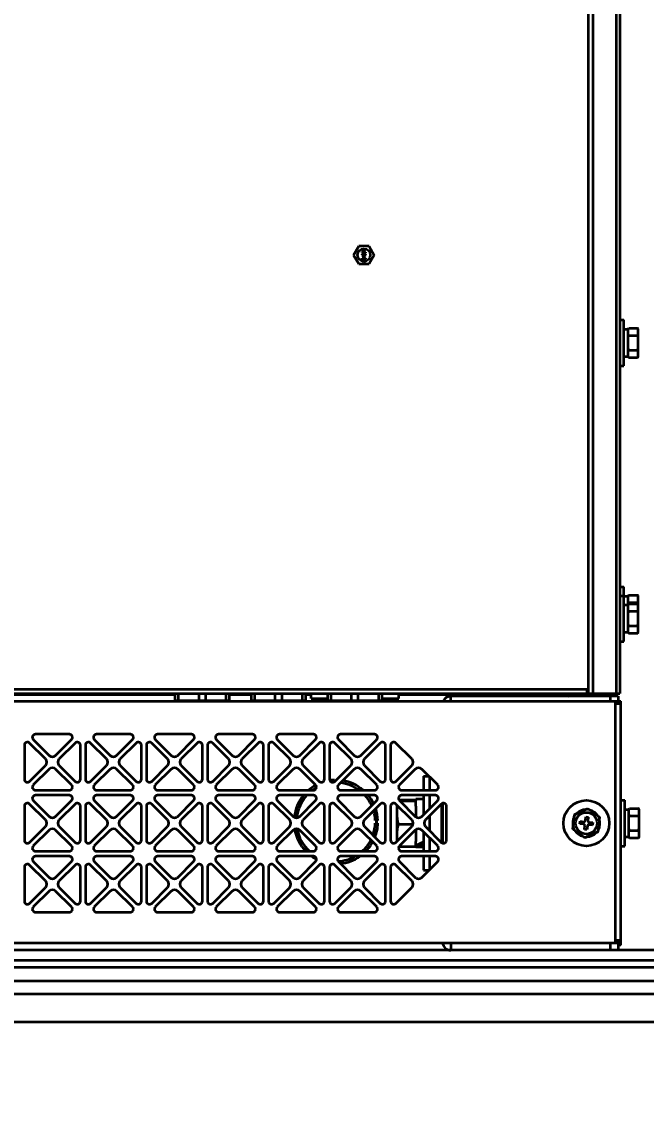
# Model space of a CAD drawing. Header units: millimetres. Extents: x 32496 to 166256, y 3504 to 23939.
# Drawn here: x 149846.7 to 150092.2, y 12174.5 to 12604.6 of the extents above; entities that cross this region are included whole.
import ezdxf

# ---------------------------------------------------------------- set-up
doc = ezdxf.new("R2010")
doc.units = ezdxf.units.MM
doc.header["$PDSIZE"] = -5
doc.layers.get('0').update_dxf_attribs({"lineweight": 35})
doc.layers.get('Defpoints').update_dxf_attribs({"lineweight": 18})
doc.layers.add('THICK', color=7, linetype='Continuous', lineweight=0)
doc.styles.add('TH_GBDIM', font='仿宋_GB2312.ttf', dxfattribs={"width": 0.8})
doc.dimstyles.new('TH_GBDIM', dxfattribs={"dimscale": 42, "dimtxt": 3, "dimasz": 3, "dimexe": 1.2, "dimexo": 0, "dimgap": 1, "dimtad": 1, "dimdec": 1, "dimdsep": 46, "dimtxsty": 'TH_GBDIM', "dimcen": 2.5, "dimdle": 252, "dimclrd": 4, "dimclre": 4, "dimclrt": 3, "dimadec": 0, "dimazin": 2, "dimtfac": 0.714286, "dimtdec": 1, "dimtmove": 0, "dimatfit": 3, "dimfxl": 1, "dimtolj": 1, "dimarcsym": 0})

# ---------------------------------------------------------------- blocks, each defined once
blk = doc.blocks.new('*D5866')
at = {"layer": 'Defpoints', "color": 0}
for p in [(146504.2, 13263.4), (152827.2, 12081.36), (152827.2, 11822.56)]:
    blk.add_point(p, dxfattribs=at)
at = {"layer": 'THICK', "color": 4, "linetype": 'Continuous', "lineweight": -2}
for p, q in [((146504.2, 13263.4), (146504.2, 11792.56)), ((152827.2, 12081.36), (152827.2, 11792.56)), ((146579.2, 11822.56), (152752.2, 11822.56))]:
    blk.add_line(p, q, dxfattribs=at)
at = {"layer": 'THICK', "color": 4}
for points in [[(146579.2, 11835.06), (146579.2, 11810.06), (146504.2, 11822.56)], [(152752.2, 11810.06), (152752.2, 11835.06), (152827.2, 11822.56)]]:
    blk.add_solid(points, dxfattribs=at)
at = {"layer": 'THICK', "color": 3, "lineweight": -3, "insert": (149665.7, 11885.26), "char_height": 75, "attachment_point": 5, "style": 'TH_GBDIM'}
blk.add_mtext('\\A1;About {\\A1;6323}', dxfattribs=at)
blk = doc.blocks.new('8-1250')
at = {"linetype": 'Continuous'}
for p, q in [((1473.17, -34566.29), (1473.17, -32553.29)), ((1474.87, -32553.29), (1474.87, -34566.29)), ((1484.17, -34566.29), (1484.17, -33570.79)), ((1485.57, -34180.92), (1485.57, -34425.66)), ((1380.83, -34393.79), (1382.85, -34390.29)), ((1386.89, -34390.29), (1382.85, -34390.29)), ((1386.89, -34390.29), (1388.91, -34393.79)), ((1382.85, -34397.29), (1380.83, -34393.79)), ((1384.22, -34391.59), (1385.52, -34391.59)), ((1384.22, -34391.75), (1384.22, -34391.59)), ((1385.25, -34391.75), (1384.22, -34391.75)), ((1385.25, -34391.75), (1384.22, -34392.13)), ((1384.22, -34392.35), (1384.22, -34392.13)), ((1384.22, -34392.35), (1385.25, -34392.73)), ((1384.22, -34392.73), (1385.25, -34392.73)), ((1384.22, -34392.89), (1384.22, -34392.73)), ((1385.52, -34392.89), (1384.22, -34392.89)), ((1384.25, -34393.4), (1384.22, -34393.54)), ((1384.22, -34393.67), (1384.22, -34393.54)), ((1384.22, -34393.67), (1384.25, -34393.81)), ((1384.22, -34395.06), (1385.3, -34395.06)), ((1384.22, -34395.22), (1384.22, -34395.06)), ((1385.52, -34395.22), (1384.22, -34395.22)), ((1384.22, -34395.43), (1384.36, -34395.43)), ((1384.22, -34396.41), (1384.22, -34395.43)), ((1384.33, -34393.27), (1384.25, -34393.4)), ((1384.25, -34393.81), (1384.33, -34393.95)), ((1384.44, -34393.19), (1384.33, -34393.27)), ((1384.33, -34393.95), (1384.44, -34394.03)), ((1384.36, -34392.24), (1385.52, -34391.83)), ((1385.52, -34392.65), (1384.36, -34392.24)), ((1384.36, -34393.51), (1384.39, -34393.43)), ((1384.36, -34393.51), (1384.36, -34393.7)), ((1384.39, -34393.78), (1384.36, -34393.7)), ((1385.05, -34396.19), (1384.36, -34395.43)), ((1384.39, -34393.43), (1384.44, -34393.35)), ((1384.44, -34393.86), (1384.39, -34393.78)), ((1384.58, -34393.13), (1384.44, -34393.19)), ((1384.44, -34393.35), (1384.53, -34393.3)), ((1384.53, -34393.92), (1384.44, -34393.86)), ((1384.44, -34394.03), (1384.58, -34394.08)), ((1384.53, -34393.3), (1384.61, -34393.27)), ((1384.61, -34393.95), (1384.53, -34393.92)), ((1384.78, -34393.11), (1384.58, -34393.13)), ((1384.72, -34394.08), (1384.58, -34394.08)), ((1384.69, -34393.27), (1384.61, -34393.27)), ((1384.61, -34393.95), (1384.69, -34393.95)), ((1384.64, -34394.46), (1384.83, -34394.46)), ((1384.64, -34394.51), (1384.64, -34394.46)), ((1384.83, -34394.51), (1384.64, -34394.51)), ((1384.69, -34393.27), (1384.78, -34393.3)), ((1384.78, -34393.92), (1384.69, -34393.95)), ((1384.72, -34394.3), (1384.69, -34394.32)), ((1384.69, -34394.32), (1384.83, -34394.46)), ((1384.83, -34394.51), (1384.69, -34394.65)), ((1384.69, -34394.65), (1384.72, -34394.68)), ((1384.72, -34394.08), (1384.86, -34394.03)), ((1384.89, -34394.46), (1384.72, -34394.3)), ((1384.72, -34394.68), (1384.89, -34394.51)), ((1384.78, -34393.11), (1384.97, -34393.11)), ((1384.78, -34393.3), (1384.83, -34393.35)), ((1384.83, -34393.86), (1384.78, -34393.92)), ((1384.83, -34393.35), (1384.89, -34393.43)), ((1384.89, -34393.78), (1384.83, -34393.86)), ((1384.86, -34394.03), (1384.94, -34393.95)), ((1384.89, -34393.43), (1384.91, -34393.51)), ((1384.91, -34393.7), (1384.89, -34393.78)), ((1385.05, -34394.3), (1384.89, -34394.46)), ((1384.89, -34394.51), (1385.05, -34394.68)), ((1384.97, -34393.24), (1384.91, -34393.24)), ((1385.02, -34393.4), (1384.91, -34393.24)), ((1384.91, -34393.7), (1384.91, -34393.51)), ((1384.94, -34393.95), (1385.02, -34393.81)), ((1384.94, -34394.46), (1385.08, -34394.32)), ((1384.94, -34394.46), (1385.14, -34394.46)), ((1385.14, -34394.51), (1384.94, -34394.51)), ((1385.08, -34394.65), (1384.94, -34394.51)), ((1385.16, -34393.13), (1384.97, -34393.11)), ((1384.97, -34393.24), (1385.14, -34393.27)), ((1385.05, -34393.54), (1385.02, -34393.4)), ((1385.02, -34393.81), (1385.05, -34393.67)), ((1385.05, -34393.54), (1385.05, -34393.67)), ((1385.08, -34394.32), (1385.05, -34394.3)), ((1385.05, -34394.68), (1385.08, -34394.65)), ((1385.11, -34394.89), (1385.33, -34394.89)), ((1385.11, -34394.89), (1385.3, -34395.06)), ((1385.14, -34393.27), (1385.22, -34393.3)), ((1385.14, -34394.46), (1385.14, -34394.51)), ((1385.3, -34393.19), (1385.16, -34393.13)), ((1385.22, -34393.3), (1385.3, -34393.35)), ((1385.3, -34393.84), (1385.22, -34393.89)), ((1385.22, -34394.03), (1385.22, -34393.89)), ((1385.22, -34394.03), (1385.3, -34394)), ((1385.33, -34395.49), (1385.22, -34395.46)), ((1385.22, -34395.6), (1385.22, -34395.46)), ((1385.41, -34393.27), (1385.3, -34393.19)), ((1385.3, -34393.35), (1385.36, -34393.43)), ((1385.36, -34393.76), (1385.3, -34393.84)), ((1385.3, -34394), (1385.41, -34393.92)), ((1385.52, -34395.06), (1385.33, -34394.89)), ((1385.44, -34395.6), (1385.33, -34395.49)), ((1385.36, -34393.43), (1385.38, -34393.51)), ((1385.38, -34393.67), (1385.36, -34393.76)), ((1385.38, -34393.67), (1385.38, -34393.51)), ((1385.49, -34393.4), (1385.41, -34393.27)), ((1385.41, -34393.92), (1385.49, -34393.78)), ((1385.52, -34393.54), (1385.49, -34393.4)), ((1385.49, -34393.78), (1385.52, -34393.65)), ((1385.52, -34391.59), (1385.52, -34391.83)), ((1385.52, -34392.65), (1385.52, -34392.89)), ((1385.52, -34393.54), (1385.52, -34393.65)), ((1385.52, -34395.06), (1385.52, -34395.22)), ((1388.91, -34393.79), (1386.89, -34397.29)), ((1382.85, -34397.29), (1386.89, -34397.29)), ((1384.36, -34396.41), (1384.22, -34396.41)), ((1384.36, -34395.65), (1384.97, -34396.33)), ((1384.36, -34395.65), (1384.36, -34396.41)), ((1384.97, -34396.33), (1385.05, -34396.38)), ((1385.16, -34396.25), (1385.05, -34396.19)), ((1385.05, -34396.38), (1385.16, -34396.41)), ((1385.16, -34396.25), (1385.22, -34396.25)), ((1385.22, -34396.41), (1385.16, -34396.41)), ((1385.22, -34395.6), (1385.3, -34395.65)), ((1385.3, -34396.19), (1385.22, -34396.25)), ((1385.22, -34396.41), (1385.33, -34396.38)), ((1385.3, -34395.65), (1385.36, -34395.73)), ((1385.36, -34396.11), (1385.3, -34396.19)), ((1385.33, -34396.38), (1385.44, -34396.27)), ((1385.36, -34395.73), (1385.38, -34395.87)), ((1385.38, -34395.98), (1385.36, -34396.11)), ((1385.38, -34395.98), (1385.38, -34395.87)), ((1385.49, -34395.71), (1385.44, -34395.6)), ((1385.44, -34396.27), (1385.49, -34396.17)), ((1385.52, -34395.9), (1385.49, -34395.71)), ((1385.49, -34396.17), (1385.52, -34396)), ((1385.52, -34395.9), (1385.52, -34396)), ((1485.57, -34419.29), (1487.17, -34419.29)), ((1487.17, -34437.29), (1487.17, -34419.29)), ((1487.17, -34422.94), (1488.77, -34422.94)), ((1488.77, -34422.82), (1489.07, -34422.52)), ((1488.77, -34433.76), (1488.77, -34422.82)), ((1489.07, -34422.52), (1492.47, -34422.52)), ((1489.07, -34425.4), (1492.47, -34425.4)), ((1492.77, -34422.82), (1492.47, -34422.52)), ((1492.77, -34433.76), (1492.77, -34422.82)), ((1485.57, -34425.66), (1485.57, -34430.92)), ((1485.57, -34430.92), (1485.57, -34566.29)), ((1487.17, -34433.64), (1488.77, -34433.64)), ((1488.77, -34433.76), (1489.07, -34434.06)), ((1489.07, -34431.18), (1492.47, -34431.18)), ((1489.07, -34434.06), (1492.47, -34434.06)), ((1492.77, -34433.76), (1492.47, -34434.06)), ((1485.57, -34437.29), (1487.17, -34437.29)), ((1485.57, -34524.29), (1487.17, -34524.29)), ((1487.17, -34527.79), (1487.17, -34524.29)), ((1485.57, -34527.79), (1487.17, -34527.79)), ((1487.17, -34545.79), (1487.17, -34527.79)), ((1487.17, -34527.94), (1488.77, -34527.94)), ((1488.77, -34527.82), (1489.04, -34527.54)), ((1488.77, -34531.32), (1488.77, -34527.82)), ((1489.07, -34527.52), (1492.47, -34527.52)), ((1492.77, -34527.82), (1492.5, -34527.54)), ((1492.77, -34531.32), (1492.77, -34527.82)), ((1487.17, -34531.44), (1488.77, -34531.44)), ((1488.77, -34531.32), (1489.07, -34531.02)), ((1488.77, -34542.26), (1488.77, -34531.32)), ((1489.07, -34530.45), (1492.47, -34530.45)), ((1489.07, -34531.02), (1492.47, -34531.02)), ((1492.77, -34531.32), (1492.47, -34531.02)), ((1492.77, -34542.26), (1492.77, -34531.32)), ((1489.07, -34533.9), (1492.47, -34533.9)), ((1489.07, -34539.68), (1492.47, -34539.68)), ((1485.57, -34545.79), (1487.17, -34545.79)), ((1487.17, -34542.14), (1488.77, -34542.14)), ((1488.77, -34542.26), (1489.07, -34542.56)), ((1489.07, -34542.56), (1492.47, -34542.56)), ((1492.77, -34542.26), (1492.47, -34542.56)), ((1075.87, -34564.59), (1472.67, -34564.59)), ((1075.87, -34566.29), (1474.87, -34566.29)), ((1310.71, -34566.79), (1163.6, -34566.79)), ((1310.71, -34569.06), (1310.71, -34566.29)), ((1312.02, -34569.06), (1312.02, -34566.29)), ((1320.05, -34569.06), (1320.05, -34566.29)), ((1322.69, -34569.06), (1322.69, -34566.29)), ((1330.72, -34569.06), (1330.72, -34566.29)), ((1332.04, -34569.06), (1332.04, -34566.29)), ((1340.71, -34566.79), (1332.04, -34566.79)), ((1340.71, -34569.06), (1340.71, -34566.29)), ((1342.02, -34569.06), (1342.02, -34566.29)), ((1350.05, -34569.06), (1350.05, -34566.29)), ((1352.69, -34569.06), (1352.69, -34566.29)), ((1360.72, -34569.06), (1360.72, -34566.29)), ((1362.04, -34569.06), (1362.04, -34566.29)), ((1364.12, -34566.79), (1362.04, -34566.79)), ((1364.12, -34568.29), (1364.12, -34566.29)), ((1370.71, -34569.06), (1370.71, -34566.29)), ((1372.02, -34569.06), (1372.02, -34566.29)), ((1380.05, -34569.06), (1380.05, -34566.29)), ((1382.69, -34569.06), (1382.69, -34566.29)), ((1390.72, -34569.06), (1390.72, -34566.29)), ((1392.04, -34569.06), (1392.04, -34566.29)), ((1398.62, -34568.29), (1398.62, -34566.29)), ((1435.87, -34566.79), (1398.62, -34566.79)), ((1484.87, -34567.29), (1419.07, -34567.29)), ((1419.07, -34569.29), (1419.07, -34567.29)), ((1435.47, -34567.29), (1435.47, -34566.79)), ((1435.87, -34566.79), (1435.87, -34566.29)), ((1436.97, -34567.29), (1436.97, -34566.29)), ((1438.37, -34567.29), (1438.37, -34566.29)), ((1440.87, -34567.29), (1440.87, -34566.29)), ((1455.87, -34567.29), (1455.87, -34566.29)), ((1458.37, -34567.29), (1458.37, -34566.29)), ((1465.37, -34566.29), (1465.37, -34567.29)), ((1472.67, -34566.29), (1472.67, -34564.59)), ((1474.87, -34566.29), (1485.57, -34566.29)), ((1481.87, -34569.29), (1481.87, -34567.29)), ((1484.87, -34567.29), (1484.87, -34569.29)), ((1075.87, -34569.29), (1485.87, -34569.29)), ((1310.71, -34569.06), (1332.04, -34569.06)), ((1340.71, -34569.06), (1362.04, -34569.06)), ((1364.12, -34568.29), (1370.71, -34568.29)), ((1370.71, -34569.06), (1392.04, -34569.06)), ((1392.04, -34568.29), (1398.62, -34568.29)), ((1483.87, -34570.29), (1483.87, -34569.29)), ((1485.87, -34570.29), (1483.87, -34570.29)), ((1483.87, -34663.29), (1483.87, -34570.29)), ((1485.87, -34664.29), (1485.87, -34569.29)), ((1254.83, -34584.34), (1261.1, -34590.6)), ((1269.06, -34582.29), (1255.68, -34582.29)), ((1263.65, -34590.6), (1269.91, -34584.34)), ((1278.83, -34584.34), (1285.1, -34590.6)), ((1293.06, -34582.29), (1279.68, -34582.29)), ((1287.65, -34590.6), (1293.91, -34584.34)), ((1302.83, -34584.34), (1309.1, -34590.6)), ((1317.06, -34582.29), (1303.68, -34582.29)), ((1311.65, -34590.6), (1317.91, -34584.34)), ((1326.83, -34584.34), (1333.1, -34590.6)), ((1341.06, -34582.29), (1327.68, -34582.29)), ((1335.65, -34590.6), (1341.91, -34584.34)), ((1350.83, -34584.34), (1357.1, -34590.6)), ((1365.06, -34582.29), (1351.68, -34582.29)), ((1359.65, -34590.6), (1365.91, -34584.34)), ((1374.83, -34584.34), (1381.1, -34590.6)), ((1389.06, -34582.29), (1375.68, -34582.29)), ((1383.65, -34590.6), (1389.91, -34584.34)), ((1251.37, -34586.6), (1251.37, -34599.98)), ((1259.69, -34592.02), (1253.42, -34585.75)), ((1271.32, -34585.75), (1265.06, -34592.02)), ((1273.37, -34599.98), (1273.37, -34586.6)), ((1275.37, -34586.6), (1275.37, -34599.98)), ((1283.69, -34592.02), (1277.42, -34585.75)), ((1295.32, -34585.75), (1289.06, -34592.02)), ((1297.37, -34599.98), (1297.37, -34586.6)), ((1299.37, -34586.6), (1299.37, -34599.98)), ((1307.69, -34592.02), (1301.42, -34585.75)), ((1319.32, -34585.75), (1313.06, -34592.02)), ((1321.37, -34599.98), (1321.37, -34586.6)), ((1323.37, -34586.6), (1323.37, -34599.98)), ((1331.69, -34592.02), (1325.42, -34585.75)), ((1343.32, -34585.75), (1337.06, -34592.02)), ((1345.37, -34599.98), (1345.37, -34586.6)), ((1347.37, -34586.6), (1347.37, -34599.98)), ((1355.69, -34592.02), (1349.42, -34585.75)), ((1367.32, -34585.75), (1361.06, -34592.02)), ((1369.37, -34599.98), (1369.37, -34586.6)), ((1371.37, -34586.6), (1371.37, -34599.98)), ((1379.69, -34592.02), (1373.42, -34585.75)), ((1391.32, -34585.75), (1385.06, -34592.02)), ((1393.37, -34599.98), (1393.37, -34586.6)), ((1395.37, -34586.6), (1395.37, -34599.98)), ((1403.69, -34592.02), (1397.42, -34585.75)), ((1253.42, -34600.83), (1259.69, -34594.56)), ((1261.1, -34595.98), (1254.83, -34602.24)), ((1269.91, -34602.24), (1263.65, -34595.98)), ((1265.06, -34594.56), (1271.32, -34600.83)), ((1277.42, -34600.83), (1283.69, -34594.56)), ((1285.1, -34595.98), (1278.83, -34602.24)), ((1293.91, -34602.24), (1287.65, -34595.98)), ((1289.06, -34594.56), (1295.32, -34600.83)), ((1301.42, -34600.83), (1307.69, -34594.56)), ((1309.1, -34595.98), (1302.83, -34602.24)), ((1317.91, -34602.24), (1311.65, -34595.98)), ((1313.06, -34594.56), (1319.32, -34600.83)), ((1325.42, -34600.83), (1331.69, -34594.56)), ((1333.1, -34595.98), (1326.83, -34602.24)), ((1341.91, -34602.24), (1335.65, -34595.98)), ((1337.06, -34594.56), (1343.32, -34600.83)), ((1349.42, -34600.83), (1355.69, -34594.56)), ((1357.1, -34595.98), (1350.83, -34602.24)), ((1365.91, -34602.24), (1359.65, -34595.98)), ((1361.06, -34594.56), (1367.32, -34600.83)), ((1373.42, -34600.83), (1379.69, -34594.56)), ((1381.1, -34595.98), (1374.83, -34602.24)), ((1389.91, -34602.24), (1383.65, -34595.98)), ((1385.06, -34594.56), (1391.32, -34600.83)), ((1397.42, -34600.83), (1403.69, -34594.56)), ((1405.1, -34595.98), (1398.83, -34602.24)), ((1413.91, -34602.24), (1407.65, -34595.98)), ((1373.37, -34600.87), (1373.37, -34600.3)), ((1408.37, -34598.79), (1410.46, -34598.79)), ((1408.37, -34598.79), (1408.37, -34604.29)), ((1410.87, -34604.29), (1410.87, -34599.2)), ((1255.68, -34604.29), (1269.06, -34604.29)), ((1279.68, -34604.29), (1293.06, -34604.29)), ((1303.68, -34604.29), (1317.06, -34604.29)), ((1327.68, -34604.29), (1341.06, -34604.29)), ((1351.68, -34604.29), (1365.06, -34604.29)), ((1375.68, -34604.29), (1389.06, -34604.29)), ((1399.68, -34604.29), (1413.06, -34604.29)), ((1259.69, -34616.02), (1253.42, -34609.75)), ((1254.83, -34608.34), (1261.1, -34614.6)), ((1269.06, -34606.29), (1255.68, -34606.29)), ((1263.65, -34614.6), (1269.91, -34608.34)), ((1271.32, -34609.75), (1265.06, -34616.02)), ((1283.69, -34616.02), (1277.42, -34609.75)), ((1278.83, -34608.34), (1285.1, -34614.6)), ((1293.06, -34606.29), (1279.68, -34606.29)), ((1287.65, -34614.6), (1293.91, -34608.34)), ((1295.32, -34609.75), (1289.06, -34616.02)), ((1307.69, -34616.02), (1301.42, -34609.75)), ((1302.83, -34608.34), (1309.1, -34614.6)), ((1317.06, -34606.29), (1303.68, -34606.29)), ((1311.65, -34614.6), (1317.91, -34608.34)), ((1319.32, -34609.75), (1313.06, -34616.02)), ((1331.69, -34616.02), (1325.42, -34609.75)), ((1326.83, -34608.34), (1333.1, -34614.6)), ((1341.06, -34606.29), (1327.68, -34606.29)), ((1335.65, -34614.6), (1341.91, -34608.34)), ((1343.32, -34609.75), (1337.06, -34616.02)), ((1355.69, -34616.02), (1349.42, -34609.75)), ((1350.83, -34608.34), (1357.1, -34614.6)), ((1365.06, -34606.29), (1351.68, -34606.29)), ((1359.65, -34614.6), (1365.91, -34608.34)), ((1367.32, -34609.75), (1361.06, -34616.02)), ((1379.69, -34616.02), (1373.42, -34609.75)), ((1374.83, -34608.34), (1381.1, -34614.6)), ((1389.06, -34606.29), (1375.68, -34606.29)), ((1383.65, -34614.6), (1389.91, -34608.34)), ((1391.32, -34609.75), (1385.06, -34616.02)), ((1403.69, -34616.02), (1397.42, -34609.75)), ((1397.77, -34610.1), (1397.77, -34624.47)), ((1398.65, -34608.09), (1405.27, -34608.09)), ((1398.83, -34608.34), (1405.1, -34614.6)), ((1399, -34608.51), (1405.27, -34608.51)), ((1413.06, -34606.29), (1399.68, -34606.29)), ((1408.37, -34607.84), (1405.27, -34607.84)), ((1405.27, -34607.84), (1405.27, -34608.41)), ((1405.27, -34610.6), (1405.27, -34608.41)), ((1407.65, -34614.6), (1413.91, -34608.34)), ((1408.37, -34606.29), (1408.37, -34613.87)), ((1415.32, -34609.75), (1409.06, -34616.02)), ((1410.87, -34611.37), (1410.87, -34606.29)), ((1415.37, -34609.71), (1415.37, -34624.87)), ((1415.87, -34609.79), (1415.37, -34609.79)), ((1415.87, -34625.13), (1415.87, -34609.45)), ((1485.87, -34608.29), (1487.47, -34608.29)), ((1487.47, -34626.29), (1487.47, -34608.29)), ((1251.37, -34610.6), (1251.37, -34623.98)), ((1273.37, -34623.98), (1273.37, -34610.6)), ((1275.37, -34610.6), (1275.37, -34623.98)), ((1297.37, -34623.98), (1297.37, -34610.6)), ((1299.37, -34610.6), (1299.37, -34623.98)), ((1321.37, -34623.98), (1321.37, -34610.6)), ((1323.37, -34610.6), (1323.37, -34623.98)), ((1345.37, -34623.98), (1345.37, -34610.6)), ((1347.37, -34610.6), (1347.37, -34623.98)), ((1369.37, -34623.98), (1369.37, -34610.6)), ((1371.37, -34610.6), (1371.37, -34623.98)), ((1393.37, -34623.98), (1393.37, -34610.6)), ((1395.37, -34610.6), (1395.37, -34623.98)), ((1405.27, -34610.6), (1405.27, -34614.74)), ((1410.87, -34620.37), (1410.87, -34614.2)), ((1417.37, -34623.98), (1417.37, -34610.6)), ((1467.09, -34619.63), (1467.71, -34613.89)), ((1467.71, -34613.89), (1472.99, -34611.55)), ((1471.98, -34616.24), (1472.14, -34614.75)), ((1472.14, -34614.75), (1473.14, -34614.86)), ((1473.14, -34614.86), (1472.98, -34616.35)), ((1472.99, -34611.55), (1477.65, -34614.95)), ((1487.47, -34611.94), (1489.07, -34611.94)), ((1489.07, -34611.82), (1489.32, -34611.56)), ((1489.07, -34622.76), (1489.07, -34611.82)), ((1489.32, -34611.56), (1489.37, -34611.52)), ((1489.37, -34611.52), (1492.77, -34611.52)), ((1489.37, -34614.33), (1492.77, -34614.33)), ((1492.82, -34611.56), (1492.77, -34611.52)), ((1493.07, -34611.82), (1492.82, -34611.56)), ((1493.07, -34622.76), (1493.07, -34611.82)), ((1253.42, -34624.83), (1259.69, -34618.56)), ((1265.06, -34618.56), (1271.32, -34624.83)), ((1277.42, -34624.83), (1283.69, -34618.56)), ((1289.06, -34618.56), (1295.32, -34624.83)), ((1301.42, -34624.83), (1307.69, -34618.56)), ((1313.06, -34618.56), (1319.32, -34624.83)), ((1325.42, -34624.83), (1331.69, -34618.56)), ((1337.06, -34618.56), (1343.32, -34624.83)), ((1349.42, -34624.83), (1355.69, -34618.56)), ((1361.06, -34618.56), (1367.32, -34624.83)), ((1373.42, -34624.83), (1379.69, -34618.56)), ((1385.06, -34618.56), (1391.32, -34624.83)), ((1389.36, -34616.29), (1390.36, -34616.29)), ((1390.36, -34617.29), (1389.36, -34617.29)), ((1397.42, -34624.83), (1403.69, -34618.56)), ((1398.28, -34617.71), (1404.16, -34617.71)), ((1409.06, -34618.56), (1415.32, -34624.83)), ((1469.83, -34617.52), (1469.94, -34616.53)), ((1471.32, -34617.68), (1469.83, -34617.52)), ((1469.94, -34616.53), (1471.43, -34616.69)), ((1471.61, -34619.72), (1471.77, -34618.23)), ((1472.76, -34618.34), (1472.6, -34619.83)), ((1474.8, -34618.05), (1473.31, -34617.89)), ((1473.42, -34616.9), (1474.91, -34617.06)), ((1474.91, -34617.06), (1474.8, -34618.05)), ((1477.04, -34620.69), (1477.65, -34614.95)), ((1261.1, -34619.98), (1254.83, -34626.24)), ((1269.91, -34626.24), (1263.65, -34619.98)), ((1285.1, -34619.98), (1278.83, -34626.24)), ((1293.91, -34626.24), (1287.65, -34619.98)), ((1309.1, -34619.98), (1302.83, -34626.24)), ((1317.91, -34626.24), (1311.65, -34619.98)), ((1333.1, -34619.98), (1326.83, -34626.24)), ((1341.91, -34626.24), (1335.65, -34619.98)), ((1357.1, -34619.98), (1350.83, -34626.24)), ((1365.91, -34626.24), (1359.65, -34619.98)), ((1381.1, -34619.98), (1374.83, -34626.24)), ((1389.91, -34626.24), (1383.65, -34619.98)), ((1405.1, -34619.98), (1398.83, -34626.24)), ((1405.27, -34619.83), (1405.27, -34624.49)), ((1413.91, -34626.24), (1407.65, -34619.98)), ((1408.37, -34620.7), (1408.37, -34628.29)), ((1410.87, -34628.29), (1410.87, -34623.2)), ((1471.76, -34623.03), (1467.09, -34619.63)), ((1472.6, -34619.83), (1471.61, -34619.72)), ((1477.04, -34620.69), (1471.76, -34623.03)), ((1487.47, -34622.64), (1489.07, -34622.64)), ((1489.07, -34622.76), (1489.32, -34623.02)), ((1489.37, -34620.1), (1492.77, -34620.1)), ((1489.37, -34623.06), (1492.77, -34623.06)), ((1493.07, -34622.76), (1492.82, -34623.02)), ((1398.65, -34626.49), (1405.27, -34626.49)), ((1405.27, -34626.49), (1405.27, -34624.49)), ((1405.27, -34626.49), (1405.27, -34626.74)), ((1408.37, -34626.74), (1405.27, -34626.74)), ((1415.37, -34624.79), (1415.87, -34624.79)), ((1485.87, -34626.29), (1487.47, -34626.29)), ((1255.68, -34628.29), (1269.06, -34628.29)), ((1269.06, -34630.29), (1255.68, -34630.29)), ((1279.68, -34628.29), (1293.06, -34628.29)), ((1293.06, -34630.29), (1279.68, -34630.29)), ((1303.68, -34628.29), (1317.06, -34628.29)), ((1317.06, -34630.29), (1303.68, -34630.29)), ((1327.68, -34628.29), (1341.06, -34628.29)), ((1341.06, -34630.29), (1327.68, -34630.29)), ((1351.68, -34628.29), (1365.06, -34628.29)), ((1365.06, -34630.29), (1351.68, -34630.29)), ((1375.68, -34628.29), (1389.06, -34628.29)), ((1389.06, -34630.29), (1375.68, -34630.29)), ((1399.68, -34628.29), (1413.06, -34628.29)), ((1413.06, -34630.29), (1399.68, -34630.29)), ((1408.37, -34630.29), (1408.37, -34635.79)), ((1410.87, -34635.37), (1410.87, -34630.29)), ((1251.37, -34634.6), (1251.37, -34647.98)), ((1259.69, -34640.02), (1253.42, -34633.75)), ((1254.83, -34632.34), (1261.1, -34638.6)), ((1263.65, -34638.6), (1269.91, -34632.34)), ((1271.32, -34633.75), (1265.06, -34640.02)), ((1273.37, -34647.98), (1273.37, -34634.6)), ((1275.37, -34634.6), (1275.37, -34647.98)), ((1283.69, -34640.02), (1277.42, -34633.75)), ((1278.83, -34632.34), (1285.1, -34638.6)), ((1287.65, -34638.6), (1293.91, -34632.34)), ((1295.32, -34633.75), (1289.06, -34640.02)), ((1297.37, -34647.98), (1297.37, -34634.6)), ((1299.37, -34634.6), (1299.37, -34647.98)), ((1307.69, -34640.02), (1301.42, -34633.75)), ((1302.83, -34632.34), (1309.1, -34638.6)), ((1311.65, -34638.6), (1317.91, -34632.34)), ((1319.32, -34633.75), (1313.06, -34640.02)), ((1321.37, -34647.98), (1321.37, -34634.6)), ((1323.37, -34634.6), (1323.37, -34647.98)), ((1331.69, -34640.02), (1325.42, -34633.75)), ((1326.83, -34632.34), (1333.1, -34638.6)), ((1335.65, -34638.6), (1341.91, -34632.34)), ((1343.32, -34633.75), (1337.06, -34640.02)), ((1345.37, -34647.98), (1345.37, -34634.6)), ((1347.37, -34634.6), (1347.37, -34647.98)), ((1355.69, -34640.02), (1349.42, -34633.75)), ((1350.83, -34632.34), (1357.1, -34638.6)), ((1359.65, -34638.6), (1365.91, -34632.34)), ((1367.32, -34633.75), (1361.06, -34640.02)), ((1369.37, -34647.98), (1369.37, -34634.6)), ((1371.37, -34634.6), (1371.37, -34647.98)), ((1379.69, -34640.02), (1373.42, -34633.75)), ((1374.83, -34632.34), (1381.1, -34638.6)), ((1383.65, -34638.6), (1389.91, -34632.34)), ((1391.32, -34633.75), (1385.06, -34640.02)), ((1393.37, -34647.98), (1393.37, -34634.6)), ((1395.37, -34634.6), (1395.37, -34647.98)), ((1403.69, -34640.02), (1397.42, -34633.75)), ((1398.83, -34632.34), (1405.1, -34638.6)), ((1407.65, -34638.6), (1413.91, -34632.34)), ((1408.37, -34635.79), (1410.46, -34635.79)), ((1253.42, -34648.83), (1259.69, -34642.56)), ((1261.1, -34643.98), (1254.83, -34650.24)), ((1269.91, -34650.24), (1263.65, -34643.98)), ((1265.06, -34642.56), (1271.32, -34648.83)), ((1277.42, -34648.83), (1283.69, -34642.56)), ((1285.1, -34643.98), (1278.83, -34650.24)), ((1293.91, -34650.24), (1287.65, -34643.98)), ((1289.06, -34642.56), (1295.32, -34648.83)), ((1301.42, -34648.83), (1307.69, -34642.56)), ((1309.1, -34643.98), (1302.83, -34650.24)), ((1317.91, -34650.24), (1311.65, -34643.98)), ((1313.06, -34642.56), (1319.32, -34648.83)), ((1325.42, -34648.83), (1331.69, -34642.56)), ((1333.1, -34643.98), (1326.83, -34650.24)), ((1341.91, -34650.24), (1335.65, -34643.98)), ((1337.06, -34642.56), (1343.32, -34648.83)), ((1349.42, -34648.83), (1355.69, -34642.56)), ((1357.1, -34643.98), (1350.83, -34650.24)), ((1365.91, -34650.24), (1359.65, -34643.98)), ((1361.06, -34642.56), (1367.32, -34648.83)), ((1373.42, -34648.83), (1379.69, -34642.56)), ((1381.1, -34643.98), (1374.83, -34650.24)), ((1389.91, -34650.24), (1383.65, -34643.98)), ((1385.06, -34642.56), (1391.32, -34648.83)), ((1397.42, -34648.83), (1403.69, -34642.56)), ((1255.68, -34652.29), (1269.06, -34652.29)), ((1279.68, -34652.29), (1293.06, -34652.29)), ((1303.68, -34652.29), (1317.06, -34652.29)), ((1327.68, -34652.29), (1341.06, -34652.29)), ((1351.68, -34652.29), (1365.06, -34652.29)), ((1375.68, -34652.29), (1389.06, -34652.29)), ((1075.87, -34664.29), (1485.87, -34664.29)), ((1419.07, -34664.29), (1419.07, -34667.29)), ((1481.87, -34667.29), (1481.87, -34664.29)), ((1483.87, -34663.29), (1485.87, -34663.29)), ((1483.87, -34664.29), (1483.87, -34663.29)), ((1484.87, -34664.29), (1484.87, -34664.88)), ((1484.87, -34664.88), (1484.87, -34667.29)), ((1485.87, -34665.29), (1484.87, -34665.29)), ((1485.87, -34665.29), (1485.87, -34664.29)), ((1875.87, -34667.29), (1115.87, -34667.29)), ((3761.37, -34674.01), (-7907.13, -34674.01)), ((1875.87, -34671.29), (1115.87, -34671.29)), ((3761.37, -34679.48), (-7907.13, -34679.48)), ((3115.87, -34684.6), (-7857.13, -34684.6)), ((3115.87, -34695.54), (-7857.13, -34695.54))]:
    blk.add_line(p, q, dxfattribs=at)
for centre, radius in [((1384.87, -34393.79), 2.5), ((1472.37, -34617.29), 9), ((1472.37, -34617.29), 4.25)]:
    blk.add_circle(centre, radius, dxfattribs=at)
for centre, radius, start, end in [((1490.01, -34425.09), 3.56, 39.1364, 39.5013), ((1491.53, -34431.49), 3.56, 219.1364, 219.5008), ((1491.59, -34530.11), 3.61, 140.8644, 141.29), ((1492.91, -34531.29), 5.38, 135.4351, 135.8761), ((1488.63, -34531.3), 5.39, 44.1239, 44.5649), ((1489.96, -34530.11), 3.61, 38.71, 39.1336), ((1490.01, -34533.59), 3.56, 39.1364, 39.5013), ((1491.53, -34539.99), 3.56, 219.1364, 219.5008), ((1419.07, -34570.49), 3.2, 90, 157.8523), ((1465.37, -34564.29), 3, 270, 317.7058), ((1255.68, -34583.49), 1.2, 90, 225), ((1269.06, -34583.49), 1.2, 315, 90), ((1279.68, -34583.49), 1.2, 90, 225), ((1293.06, -34583.49), 1.2, 315, 90), ((1303.68, -34583.49), 1.2, 90, 225), ((1317.06, -34583.49), 1.2, 315, 90), ((1327.68, -34583.49), 1.2, 90, 225), ((1341.06, -34583.49), 1.2, 315, 90), ((1351.68, -34583.49), 1.2, 90, 225), ((1365.06, -34583.49), 1.2, 315, 90), ((1375.68, -34583.49), 1.2, 90, 225), ((1389.06, -34583.49), 1.2, 315, 90), ((1252.57, -34586.6), 1.2, 45, 180), ((1272.17, -34586.6), 1.2, 0, 135), ((1276.57, -34586.6), 1.2, 45, 180), ((1296.17, -34586.6), 1.2, 0, 135), ((1300.57, -34586.6), 1.2, 45, 180), ((1320.17, -34586.6), 1.2, 0, 135), ((1324.57, -34586.6), 1.2, 45, 180), ((1344.17, -34586.6), 1.2, 0, 135), ((1348.57, -34586.6), 1.2, 45, 180), ((1368.17, -34586.6), 1.2, 0, 135), ((1372.57, -34586.6), 1.2, 45, 180), ((1392.17, -34586.6), 1.2, 0, 135), ((1396.57, -34586.6), 1.2, 45, 180), ((1258.41, -34593.29), 1.8, 315, 45), ((1262.37, -34589.33), 1.8, 225, 315), ((1266.33, -34593.29), 1.8, 135, 225), ((1282.41, -34593.29), 1.8, 315, 45), ((1286.37, -34589.33), 1.8, 225, 315), ((1290.33, -34593.29), 1.8, 135, 225), ((1306.41, -34593.29), 1.8, 315, 45), ((1310.37, -34589.33), 1.8, 225, 315), ((1314.33, -34593.29), 1.8, 135, 225), ((1330.41, -34593.29), 1.8, 315, 45), ((1334.37, -34589.33), 1.8, 225, 315), ((1338.33, -34593.29), 1.8, 135, 225), ((1354.41, -34593.29), 1.8, 315, 45), ((1358.37, -34589.33), 1.8, 225, 315), ((1362.33, -34593.29), 1.8, 135, 225), ((1378.41, -34593.29), 1.8, 315, 45), ((1382.37, -34589.33), 1.8, 225, 315), ((1386.33, -34593.29), 1.8, 135, 225), ((1402.41, -34593.29), 1.8, 315, 45), ((1262.37, -34597.25), 1.8, 45, 135), ((1286.37, -34597.25), 1.8, 45, 135), ((1310.37, -34597.25), 1.8, 45, 135), ((1334.37, -34597.25), 1.8, 45, 135), ((1358.37, -34597.25), 1.8, 45, 135), ((1382.37, -34597.25), 1.8, 45, 135), ((1406.37, -34597.25), 1.8, 45, 135), ((1252.57, -34599.98), 1.2, 180, 315), ((1272.17, -34599.98), 1.2, 225, 0), ((1276.57, -34599.98), 1.2, 180, 315), ((1296.17, -34599.98), 1.2, 225, 0), ((1300.57, -34599.98), 1.2, 180, 315), ((1320.17, -34599.98), 1.2, 225, 0), ((1324.57, -34599.98), 1.2, 180, 315), ((1344.17, -34599.98), 1.2, 225, 0), ((1348.57, -34599.98), 1.2, 180, 315), ((1368.17, -34599.98), 1.2, 225, 0), ((1372.57, -34599.98), 1.2, 180, 315), ((1373.87, -34616.79), 16.5, 91.7365, 98.3444), ((1373.87, -34616.79), 15.5, 53.8624, 83.3437), ((1373.87, -34616.79), 16.5, 49.3326, 80.6487), ((1392.17, -34599.98), 1.2, 225, 0), ((1396.57, -34599.98), 1.2, 180, 315), ((1255.68, -34603.09), 1.2, 135, 270), ((1269.06, -34603.09), 1.2, 270, 45), ((1279.68, -34603.09), 1.2, 135, 270), ((1293.06, -34603.09), 1.2, 270, 45), ((1303.68, -34603.09), 1.2, 135, 270), ((1317.06, -34603.09), 1.2, 270, 45), ((1327.68, -34603.09), 1.2, 135, 270), ((1341.06, -34603.09), 1.2, 270, 45), ((1351.68, -34603.09), 1.2, 135, 270), ((1373.87, -34616.79), 15.5, 137.2859, 173.8028), ((1373.87, -34616.79), 16.5, 118.6258, 130.6683), ((1373.87, -34616.79), 15.5, 119.5881, 126.1377), ((1365.06, -34603.09), 1.2, 270, 45), ((1375.68, -34603.09), 1.2, 135, 270), ((1373.87, -34616.79), 15.5, 24.7281, 42.7133), ((1389.06, -34603.09), 1.2, 270, 45), ((1399.68, -34603.09), 1.2, 135, 270), ((1413.06, -34603.09), 1.2, 270, 45), ((1252.57, -34610.6), 1.2, 45, 180), ((1255.68, -34607.49), 1.2, 90, 225), ((1269.06, -34607.49), 1.2, 315, 90), ((1272.17, -34610.6), 1.2, 0, 135), ((1276.57, -34610.6), 1.2, 45, 180), ((1279.68, -34607.49), 1.2, 90, 225), ((1293.06, -34607.49), 1.2, 315, 90), ((1296.17, -34610.6), 1.2, 0, 135), ((1300.57, -34610.6), 1.2, 45, 180), ((1303.68, -34607.49), 1.2, 90, 225), ((1317.06, -34607.49), 1.2, 315, 90), ((1320.17, -34610.6), 1.2, 0, 135), ((1324.57, -34610.6), 1.2, 45, 180), ((1327.68, -34607.49), 1.2, 90, 225), ((1341.06, -34607.49), 1.2, 315, 90), ((1344.17, -34610.6), 1.2, 0, 135), ((1348.57, -34610.6), 1.2, 45, 180), ((1351.68, -34607.49), 1.2, 90, 225), ((1373.87, -34616.79), 16.5, 140.4498, 173.3933), ((1365.06, -34607.49), 1.2, 315, 90), ((1368.17, -34610.6), 1.2, 0, 135), ((1372.57, -34610.6), 1.2, 45, 180), ((1375.68, -34607.49), 1.2, 90, 225), ((1373.87, -34616.79), 16.5, 26.0213, 39.5497), ((1389.06, -34607.49), 1.2, 315, 90), ((1392.17, -34610.6), 1.2, 0, 135), ((1396.57, -34610.6), 1.2, 45, 180), ((1399.68, -34607.49), 1.2, 90, 225), ((1413.06, -34607.49), 1.2, 315, 90), ((1416.17, -34610.6), 1.2, 0, 135), ((1262.37, -34613.33), 1.8, 225, 315), ((1286.37, -34613.33), 1.8, 225, 315), ((1310.37, -34613.33), 1.8, 225, 315), ((1334.37, -34613.33), 1.8, 225, 315), ((1358.37, -34613.33), 1.8, 225, 315), ((1382.37, -34613.33), 1.8, 225, 315), ((1373.87, -34616.79), 15.5, 1.8486, 16.5924), ((1373.87, -34616.79), 16.5, 1.7365, 18.459), ((1406.37, -34613.33), 1.8, 225, 315), ((1472.37, -34617.29), 5.35, 153.0614, 194.7408), ((1472.37, -34617.29), 5.47, 137.9086, 149.8935), ((1472.37, -34617.29), 5.35, 93.0614, 134.7408), ((1472.37, -34617.29), 5.47, 77.9086, 89.8935), ((1472.37, -34617.29), 5.35, 33.0614, 74.7408), ((1472.37, -34617.29), 5.47, 17.9086, 29.8935), ((1258.41, -34617.29), 1.8, 315, 45), ((1266.33, -34617.29), 1.8, 135, 225), ((1282.41, -34617.29), 1.8, 315, 45), ((1290.33, -34617.29), 1.8, 135, 225), ((1306.41, -34617.29), 1.8, 315, 45), ((1314.33, -34617.29), 1.8, 135, 225), ((1330.41, -34617.29), 1.8, 315, 45), ((1338.33, -34617.29), 1.8, 135, 225), ((1354.41, -34617.29), 1.8, 315, 45), ((1362.33, -34617.29), 1.8, 135, 225), ((1378.41, -34617.29), 1.8, 315, 45), ((1386.33, -34617.29), 1.8, 135, 225), ((1373.87, -34616.79), 15.5, 340.452, 358.1514), ((1373.87, -34616.79), 16.5, 338.812, 358.2635), ((1402.41, -34617.29), 1.8, 315, 45), ((1410.33, -34617.29), 1.8, 135, 225), ((1472.37, -34617.29), 5.47, 197.9086, 209.8935), ((1471.27, -34618.18), 0.5, 353.9011, 83.9011), ((1471.48, -34616.19), 0.5, 263.9011, 353.9011), ((1473.26, -34618.39), 0.5, 83.9011, 173.9011), ((1473.47, -34616.4), 0.5, 173.9011, 263.9011), ((1472.37, -34617.29), 5.35, 333.0614, 14.7408), ((1262.37, -34621.25), 1.8, 45, 135), ((1286.37, -34621.25), 1.8, 45, 135), ((1310.37, -34621.25), 1.8, 45, 135), ((1334.37, -34621.25), 1.8, 45, 135), ((1358.37, -34621.25), 1.8, 45, 135), ((1373.87, -34616.79), 16.5, 189.8605, 224.2208), ((1373.87, -34616.79), 15.5, 189.9879, 227.9882), ((1382.37, -34621.25), 1.8, 45, 135), ((1406.37, -34621.25), 1.8, 45, 135), ((1472.37, -34617.29), 5.35, 213.0614, 254.7408), ((1472.37, -34617.29), 5.47, 257.9086, 269.8935), ((1472.37, -34617.29), 5.35, 273.0614, 314.7408), ((1472.37, -34617.29), 5.47, 317.9086, 329.8935), ((1491.92, -34620.46), 3.64, 218.4467, 218.9062), ((1490.22, -34620.46), 3.64, 321.0863, 321.5533), ((1252.57, -34623.98), 1.2, 180, 315), ((1255.68, -34627.09), 1.2, 135, 270), ((1269.06, -34627.09), 1.2, 270, 45), ((1272.17, -34623.98), 1.2, 225, 0), ((1276.57, -34623.98), 1.2, 180, 315), ((1279.68, -34627.09), 1.2, 135, 270), ((1293.06, -34627.09), 1.2, 270, 45), ((1296.17, -34623.98), 1.2, 225, 0), ((1300.57, -34623.98), 1.2, 180, 315), ((1303.68, -34627.09), 1.2, 135, 270), ((1317.06, -34627.09), 1.2, 270, 45), ((1320.17, -34623.98), 1.2, 225, 0), ((1324.57, -34623.98), 1.2, 180, 315), ((1327.68, -34627.09), 1.2, 135, 270), ((1341.06, -34627.09), 1.2, 270, 45), ((1344.17, -34623.98), 1.2, 225, 0), ((1348.57, -34623.98), 1.2, 180, 315), ((1351.68, -34627.09), 1.2, 135, 270), ((1365.06, -34627.09), 1.2, 270, 45), ((1368.17, -34623.98), 1.2, 225, 0), ((1372.57, -34623.98), 1.2, 180, 315), ((1375.68, -34627.09), 1.2, 135, 270), ((1373.87, -34616.79), 15.5, 312.0115, 332.4985), ((1373.87, -34616.79), 16.5, 315.7805, 331.4162), ((1389.06, -34627.09), 1.2, 270, 45), ((1392.17, -34623.98), 1.2, 225, 0), ((1396.57, -34623.98), 1.2, 180, 315), ((1399.68, -34627.09), 1.2, 135, 270), ((1413.06, -34627.09), 1.2, 270, 45), ((1416.17, -34623.98), 1.2, 225, 0), ((1255.68, -34631.49), 1.2, 90, 225), ((1269.06, -34631.49), 1.2, 315, 90), ((1279.68, -34631.49), 1.2, 90, 225), ((1293.06, -34631.49), 1.2, 315, 90), ((1303.68, -34631.49), 1.2, 90, 225), ((1317.06, -34631.49), 1.2, 315, 90), ((1327.68, -34631.49), 1.2, 90, 225), ((1341.06, -34631.49), 1.2, 315, 90), ((1351.68, -34631.49), 1.2, 90, 225), ((1373.87, -34616.79), 16.5, 235.0154, 242.492), ((1365.06, -34631.49), 1.2, 315, 90), ((1375.68, -34631.49), 1.2, 90, 225), ((1373.87, -34616.79), 15.5, 273.3007, 299.2825), ((1373.87, -34616.79), 16.5, 276.262, 304.9849), ((1389.06, -34631.49), 1.2, 315, 90), ((1399.68, -34631.49), 1.2, 90, 225), ((1413.06, -34631.49), 1.2, 315, 90), ((1252.57, -34634.6), 1.2, 45, 180), ((1272.17, -34634.6), 1.2, 0, 135), ((1276.57, -34634.6), 1.2, 45, 180), ((1296.17, -34634.6), 1.2, 0, 135), ((1300.57, -34634.6), 1.2, 45, 180), ((1320.17, -34634.6), 1.2, 0, 135), ((1324.57, -34634.6), 1.2, 45, 180), ((1344.17, -34634.6), 1.2, 0, 135), ((1348.57, -34634.6), 1.2, 45, 180), ((1368.17, -34634.6), 1.2, 0, 135), ((1372.57, -34634.6), 1.2, 45, 180), ((1392.17, -34634.6), 1.2, 0, 135), ((1396.57, -34634.6), 1.2, 45, 180), ((1258.41, -34641.29), 1.8, 315, 45), ((1262.37, -34637.33), 1.8, 225, 315), ((1266.33, -34641.29), 1.8, 135, 225), ((1282.41, -34641.29), 1.8, 315, 45), ((1286.37, -34637.33), 1.8, 225, 315), ((1290.33, -34641.29), 1.8, 135, 225), ((1306.41, -34641.29), 1.8, 315, 45), ((1310.37, -34637.33), 1.8, 225, 315), ((1314.33, -34641.29), 1.8, 135, 225), ((1330.41, -34641.29), 1.8, 315, 45), ((1334.37, -34637.33), 1.8, 225, 315), ((1338.33, -34641.29), 1.8, 135, 225), ((1354.41, -34641.29), 1.8, 315, 45), ((1358.37, -34637.33), 1.8, 225, 315), ((1362.33, -34641.29), 1.8, 135, 225), ((1378.41, -34641.29), 1.8, 315, 45), ((1382.37, -34637.33), 1.8, 225, 315), ((1386.33, -34641.29), 1.8, 135, 225), ((1402.41, -34641.29), 1.8, 315, 45), ((1406.37, -34637.33), 1.8, 225, 315), ((1262.37, -34645.25), 1.8, 45, 135), ((1286.37, -34645.25), 1.8, 45, 135), ((1310.37, -34645.25), 1.8, 45, 135), ((1334.37, -34645.25), 1.8, 45, 135), ((1358.37, -34645.25), 1.8, 45, 135), ((1382.37, -34645.25), 1.8, 45, 135), ((1252.57, -34647.98), 1.2, 180, 315), ((1272.17, -34647.98), 1.2, 225, 0), ((1276.57, -34647.98), 1.2, 180, 315), ((1296.17, -34647.98), 1.2, 225, 0), ((1300.57, -34647.98), 1.2, 180, 315), ((1320.17, -34647.98), 1.2, 225, 0), ((1324.57, -34647.98), 1.2, 180, 315), ((1344.17, -34647.98), 1.2, 225, 0), ((1348.57, -34647.98), 1.2, 180, 315), ((1368.17, -34647.98), 1.2, 225, 0), ((1372.57, -34647.98), 1.2, 180, 315), ((1392.17, -34647.98), 1.2, 225, 0), ((1396.57, -34647.98), 1.2, 180, 315), ((1255.68, -34651.09), 1.2, 135, 270), ((1269.06, -34651.09), 1.2, 270, 45), ((1279.68, -34651.09), 1.2, 135, 270), ((1293.06, -34651.09), 1.2, 270, 45), ((1303.68, -34651.09), 1.2, 135, 270), ((1317.06, -34651.09), 1.2, 270, 45), ((1327.68, -34651.09), 1.2, 135, 270), ((1341.06, -34651.09), 1.2, 270, 45), ((1351.68, -34651.09), 1.2, 135, 270), ((1365.06, -34651.09), 1.2, 270, 45), ((1375.68, -34651.09), 1.2, 135, 270), ((1389.06, -34651.09), 1.2, 270, 45), ((1419.07, -34664.09), 3.2, 183.655, 270)]:
    blk.add_arc(centre, radius, start, end, dxfattribs=at)
for centre, start_param, end_param in [((1406.17, -34617.29), -2.209288, -1.87893), ((1408.37, -34617.29), -2.448792, -2.114562)]:
    blk.add_ellipse(centre, major_axis=(8.09, 8.09), ratio=0.60456, start_param=start_param, end_param=end_param, dxfattribs=at)
for points, knots in [([(1488.77, -34422.85), (1488.8, -34422.82), (1488.89, -34422.7), (1488.99, -34422.59), (1489.07, -34422.52)], [0, 0, 0, 0, 0.244558, 1, 1, 1, 1]), ([(1489.07, -34425.4), (1489.05, -34425.38), (1488.94, -34425.27), (1488.84, -34425.16), (1488.77, -34425.07)], [0, 0, 0, 0, 0.255352, 1, 1, 1, 1]), ([(1492.76, -34422.83), (1492.74, -34422.8), (1492.64, -34422.69), (1492.55, -34422.59), (1492.47, -34422.52)], [0, 0, 0, 0, 0.244878, 1, 1, 1, 1]), ([(1492.47, -34425.4), (1492.5, -34425.38), (1492.6, -34425.27), (1492.7, -34425.16), (1492.77, -34425.07)], [0, 0, 0, 0, 0.255353, 1, 1, 1, 1]), ([(1488.77, -34431.51), (1488.8, -34431.48), (1488.89, -34431.36), (1488.99, -34431.26), (1489.07, -34431.18)], [0, 0, 0, 0, 0.244558, 1, 1, 1, 1]), ([(1489.07, -34434.06), (1489.05, -34434.04), (1488.95, -34433.94), (1488.85, -34433.83), (1488.79, -34433.75)], [0, 0, 0, 0, 0.255041, 1, 1, 1, 1]), ([(1492.77, -34431.51), (1492.75, -34431.48), (1492.65, -34431.36), (1492.55, -34431.26), (1492.47, -34431.18)], [0, 0, 0, 0, 0.244558, 1, 1, 1, 1]), ([(1492.47, -34434.06), (1492.5, -34434.04), (1492.6, -34433.93), (1492.7, -34433.82), (1492.77, -34433.73)], [0, 0, 0, 0, 0.255353, 1, 1, 1, 1]), ([(1488.79, -34527.83), (1488.81, -34527.81), (1488.89, -34527.71), (1488.98, -34527.61), (1489.04, -34527.55)], [0, 0, 0, 0, 0.245498, 1, 1, 1, 1]), ([(1492.76, -34527.83), (1492.74, -34527.81), (1492.65, -34527.71), (1492.57, -34527.61), (1492.5, -34527.55)], [0, 0, 0, 0, 0.245496, 1, 1, 1, 1]), ([(1489.07, -34530.45), (1489.05, -34530.42), (1488.94, -34530.31), (1488.84, -34530.2), (1488.77, -34530.11)], [0, 0, 0, 0, 0.255211, 1, 1, 1, 1]), ([(1488.77, -34531.35), (1488.8, -34531.32), (1488.89, -34531.2), (1488.99, -34531.09), (1489.07, -34531.02)], [0, 0, 0, 0, 0.244558, 1, 1, 1, 1]), ([(1492.47, -34530.45), (1492.5, -34530.42), (1492.6, -34530.31), (1492.7, -34530.2), (1492.77, -34530.11)], [0, 0, 0, 0, 0.255211, 1, 1, 1, 1]), ([(1492.76, -34531.33), (1492.74, -34531.3), (1492.64, -34531.19), (1492.55, -34531.09), (1492.47, -34531.02)], [0, 0, 0, 0, 0.244878, 1, 1, 1, 1]), ([(1489.07, -34533.9), (1489.05, -34533.88), (1488.94, -34533.77), (1488.84, -34533.66), (1488.77, -34533.57)], [0, 0, 0, 0, 0.255352, 1, 1, 1, 1]), ([(1492.47, -34533.9), (1492.5, -34533.88), (1492.6, -34533.77), (1492.7, -34533.66), (1492.77, -34533.57)], [0, 0, 0, 0, 0.255353, 1, 1, 1, 1]), ([(1488.77, -34540.01), (1488.8, -34539.98), (1488.89, -34539.86), (1488.99, -34539.76), (1489.07, -34539.68)], [0, 0, 0, 0, 0.244558, 1, 1, 1, 1]), ([(1492.77, -34540.01), (1492.75, -34539.98), (1492.65, -34539.86), (1492.55, -34539.76), (1492.47, -34539.68)], [0, 0, 0, 0, 0.244558, 1, 1, 1, 1]), ([(1489.07, -34542.56), (1489.05, -34542.54), (1488.95, -34542.44), (1488.85, -34542.33), (1488.79, -34542.25)], [0, 0, 0, 0, 0.255041, 1, 1, 1, 1]), ([(1492.47, -34542.56), (1492.5, -34542.54), (1492.6, -34542.43), (1492.7, -34542.32), (1492.77, -34542.23)], [0, 0, 0, 0, 0.255353, 1, 1, 1, 1]), ([(1314.17, -34569.16), (1314.17, -34569.16), (1314.16, -34569.16), (1314.17, -34569.15), (1314.17, -34569.15)], [0, 0, 0, 0, 0.500735, 1, 1, 1, 1]), ([(1344.17, -34569.16), (1344.17, -34569.16), (1344.16, -34569.16), (1344.17, -34569.15), (1344.17, -34569.15)], [0, 0, 0, 0, 0.500735, 1, 1, 1, 1]), ([(1374.17, -34569.16), (1374.17, -34569.16), (1374.16, -34569.16), (1374.17, -34569.15), (1374.17, -34569.15)], [0, 0, 0, 0, 0.500735, 1, 1, 1, 1]), ([(1397.77, -34613.11), (1397.77, -34613.88), (1397.87, -34615.42), (1398.12, -34616.95), (1398.28, -34617.71)], [0, 0, 0, 0, 0.499364, 1, 1, 1, 1]), ([(1489.07, -34611.84), (1489.09, -34611.81), (1489.17, -34611.72), (1489.26, -34611.63), (1489.32, -34611.56)], [0, 0, 0, 0, 0.245068, 1, 1, 1, 1]), ([(1489.37, -34614.33), (1489.35, -34614.3), (1489.24, -34614.2), (1489.14, -34614.09), (1489.07, -34614.01)], [0, 0, 0, 0, 0.255591, 1, 1, 1, 1]), ([(1492.77, -34614.33), (1492.8, -34614.3), (1492.9, -34614.2), (1493, -34614.09), (1493.07, -34614.01)], [0, 0, 0, 0, 0.255591, 1, 1, 1, 1]), ([(1493.07, -34611.84), (1493.05, -34611.81), (1492.97, -34611.72), (1492.89, -34611.63), (1492.82, -34611.56)], [0, 0, 0, 0, 0.245068, 1, 1, 1, 1]), ([(1398.28, -34617.71), (1398.12, -34618.43), (1397.87, -34619.89), (1397.77, -34621.36), (1397.77, -34622.1)], [0, 0, 0, 0, 0.500908, 1, 1, 1, 1]), ([(1489.07, -34620.44), (1489.1, -34620.41), (1489.19, -34620.3), (1489.29, -34620.18), (1489.37, -34620.1)], [0, 0, 0, 0, 0.244797, 1, 1, 1, 1]), ([(1489.37, -34623.06), (1489.35, -34623.04), (1489.25, -34622.93), (1489.16, -34622.83), (1489.09, -34622.75)], [0, 0, 0, 0, 0.254745, 1, 1, 1, 1]), ([(1493.07, -34620.44), (1493.05, -34620.41), (1492.95, -34620.3), (1492.85, -34620.18), (1492.77, -34620.1)], [0, 0, 0, 0, 0.244797, 1, 1, 1, 1]), ([(1492.77, -34623.06), (1492.8, -34623.04), (1492.89, -34622.93), (1492.99, -34622.83), (1493.05, -34622.75)], [0, 0, 0, 0, 0.25474, 1, 1, 1, 1])]:
    blk.add_open_spline(points, degree=3, knots=knots, dxfattribs=at)
for points in [[(1488.77, -34426.06), (1488.86, -34425.84), (1488.96, -34425.62), (1489.07, -34425.4)], [(1492.77, -34426.06), (1492.68, -34425.84), (1492.58, -34425.62), (1492.47, -34425.4)], [(1489.07, -34431.18), (1488.96, -34430.96), (1488.86, -34430.74), (1488.77, -34430.52)], [(1492.47, -34431.18), (1492.58, -34430.96), (1492.68, -34430.74), (1492.77, -34430.52)], [(1488.77, -34531.11), (1488.86, -34530.88), (1488.96, -34530.66), (1489.07, -34530.45)], [(1492.77, -34531.11), (1492.68, -34530.88), (1492.58, -34530.66), (1492.47, -34530.45)], [(1488.77, -34534.56), (1488.86, -34534.34), (1488.96, -34534.12), (1489.07, -34533.9)], [(1492.77, -34534.56), (1492.68, -34534.34), (1492.58, -34534.12), (1492.47, -34533.9)], [(1489.07, -34539.68), (1488.96, -34539.46), (1488.86, -34539.24), (1488.77, -34539.02)], [(1492.47, -34539.68), (1492.58, -34539.46), (1492.68, -34539.24), (1492.77, -34539.02)], [(1489.07, -34614.99), (1489.16, -34614.77), (1489.26, -34614.55), (1489.37, -34614.33)], [(1493.07, -34614.99), (1492.98, -34614.77), (1492.88, -34614.55), (1492.77, -34614.33)], [(1489.37, -34620.1), (1489.26, -34619.89), (1489.16, -34619.67), (1489.07, -34619.44)], [(1492.77, -34620.1), (1492.88, -34619.89), (1492.98, -34619.67), (1493.07, -34619.44)]]:
    blk.add_open_spline(points, degree=3, dxfattribs=at)

msp = doc.modelspace()

# ---------------------------------------------------------------- block references
at = {"color": 6}
msp.add_blockref('8-1250', (148596.331, 46906.597), dxfattribs=at)

# ---------------------------------------------------------------- dimensions: what is measured, and where the dimension line sits
at = {"layer": 'THICK', "lineweight": -3}
dim = msp.add_linear_dim(base=(152827.204, 11822.556), p1=(146504.204, 13263.4), p2=(152827.204, 12081.363), text='About {\\A1;<>}', dimstyle='TH_GBDIM', override={"dimscale": 25, "dimtxsty": 'TH_GBDIM', "dimarcsym": 2}, dxfattribs=at)
dim.commit()
dim.dimension.update_dxf_attribs({"geometry": '*D5866', "text_midpoint": (149665.704, 11885.258)})

doc.saveas('drawing.dxf')
